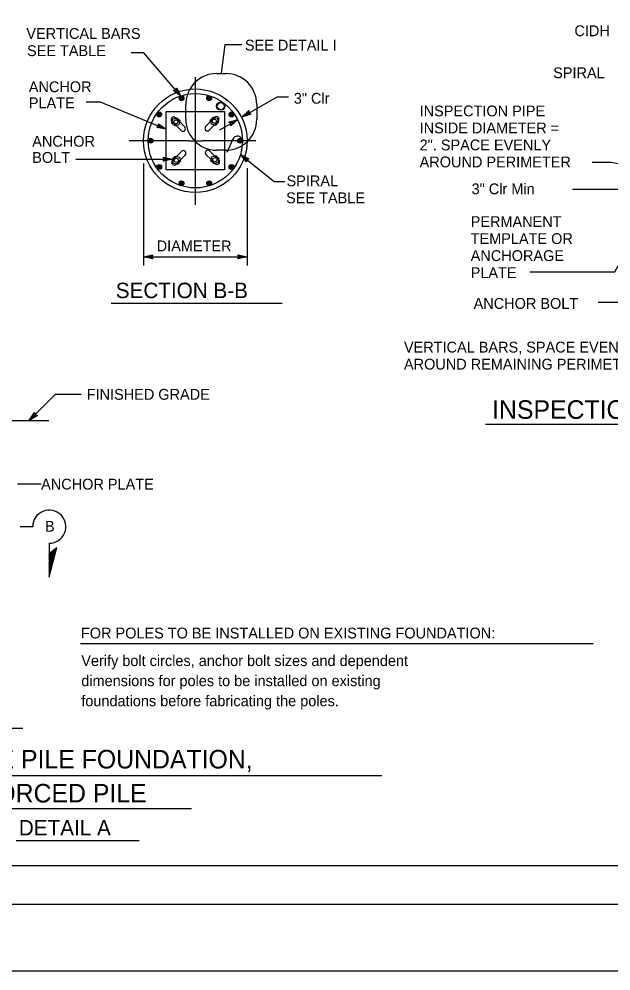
# Model space of a CAD drawing. Extents: x -894 to 866, y -472 to 714.
# Drawn here: x -617 to -234, y -472 to 143 of the extents above; entities that cross this region are included whole.
import ezdxf

# ---------------------------------------------------------------- set-up
doc = ezdxf.new("R2010")
doc.units = 0
for name, color, linetype in [('border_PLOTTING-ELEMENTS', 7, 'Continuous'), ('border_rw_22x34_Cut_Lines', 7, 'Continuous'), ('border_SHEET', 7, 'Continuous'), ('es_DETAIL', 7, 'Continuous'), ('es_DETAIL-anno', 7, 'Continuous'), ('pp_PRESENTATION', 7, 'Continuous')]:
    doc.layers.add(name, color=color, linetype=linetype)

msp = doc.modelspace()

# ---------------------------------------------------------------- linework, layer by layer
at = {"layer": 'border_PLOTTING-ELEMENTS'}
for points in [[(-894.04, -472.45), (865.96, -472.45), (865.96, 713.55), (-894.04, 713.55)], [(-864.04, 670.55), (835.96, 670.55), (835.96, -429.45), (-864.04, -429.45)]]:
    msp.add_lwpolyline(points, close=True, dxfattribs=at)
at = {"layer": 'border_rw_22x34_Cut_Lines'}
msp.add_lwpolyline([(-864.04, 670.55), (835.96, 670.55), (835.96, -429.45), (-864.04, -429.45)], close=True, dxfattribs=at)
at = {"layer": 'border_SHEET'}
msp.add_line((810.96, -404.45), (-814.04, -404.45), dxfattribs=at)
at = {"layer": 'es_DETAIL'}
for p, q in [((-517.97, 77.07), (-517.91, 77.02)), ((-517.91, 77.02), (-515.25, 74.39)), ((-515.63, 79.48), (-515.45, 79.31)), ((-515.45, 79.31), (-512.94, 76.84)), ((-515.25, 74.39), (-512.02, 71.21)), ((-512.94, 76.84), (-509.68, 73.62)), ((-493.01, 77.06), (-496.2, 73.83)), ((-490.57, 74.76), (-493.79, 71.5)), ((-490.39, 79.73), (-493.01, 77.06)), ((-488.1, 77.27), (-490.57, 74.76)), ((-490.34, 79.78), (-490.39, 79.73)), ((-487.92, 77.44), (-488.1, 77.27)), ((-478.69, 65.24), (-482.42, 57.06)), ((-515.02, 54.47), (-511.8, 57.73)), ((-492.65, 52.39), (-495.91, 55.6)), ((-490.34, 54.83), (-493.57, 58.02)), ((-517.67, 51.78), (-517.5, 51.96)), ((-517.5, 51.96), (-515.02, 54.47)), ((-515.26, 49.44), (-515.21, 49.5)), ((-515.21, 49.5), (-512.58, 52.16)), ((-512.58, 52.16), (-509.39, 55.39)), ((-490.14, 49.91), (-492.65, 52.39)), ((-487.68, 52.2), (-490.34, 54.83)), ((-489.97, 49.74), (-490.14, 49.91)), ((-487.63, 52.15), (-487.68, 52.2)), ((-755.33, -116.45), (-597.46, -116.45))]:
    msp.add_line(p, q, dxfattribs=at)
msp.add_lwpolyline([(-521.65, 83.47), (-483.94, 83.47), (-483.94, 45.76), (-521.65, 45.76)], close=True, dxfattribs=at)
for points in [[(-514.79, 79.55), (-512.78, 77.65), (-513.42, 74.97), (-516.07, 74.18), (-518.08, 76.08), (-517.43, 78.77), (-514.79, 79.55)], [(-487.86, 76.6), (-489.75, 74.59), (-492.44, 75.24), (-493.23, 77.89), (-491.33, 79.89), (-488.64, 79.25), (-487.86, 76.6)], [(-517.74, 52.62), (-515.84, 54.63), (-513.15, 53.99), (-512.36, 51.34), (-514.26, 49.33), (-516.95, 49.97), (-517.74, 52.62)], [(-490.81, 49.67), (-492.81, 51.57), (-492.17, 54.26), (-489.52, 55.05), (-487.52, 53.15), (-488.16, 50.46), (-490.81, 49.67)]]:
    msp.add_lwpolyline(points, dxfattribs=at)
for centre, radius in [((-502.8, 64.61), 33.5), ((-502.8, 64.61), 30.5), ((-511.72, 92.09), 1.56), ((-511.72, 92.09), 1.37), ((-511.72, 92.09), 1.19), ((-511.72, 92.09), 1), ((-511.72, 92.09), 0.812), ((-511.72, 92.09), 0.625), ((-511.72, 92.09), 0.437), ((-493.87, 92.09), 1.56), ((-493.87, 92.09), 1.37), ((-493.87, 92.09), 1.19), ((-493.87, 92.09), 1), ((-493.87, 92.09), 0.812), ((-493.87, 92.09), 0.625), ((-493.87, 92.09), 0.437), ((-511.72, 92.09), 0.187), ((-493.87, 92.09), 0.187), ((-486.37, 86.99), 2.68), ((-486.37, 86.99), 2.28), ((-526.17, 81.59), 1.56), ((-526.17, 81.59), 1.37), ((-526.17, 81.59), 1.19), ((-526.17, 81.59), 1), ((-526.17, 81.59), 0.812), ((-526.17, 81.59), 0.625), ((-526.17, 81.59), 0.437), ((-526.17, 81.59), 0.187), ((-479.43, 81.59), 1.56), ((-479.43, 81.59), 1.37), ((-479.43, 81.59), 1.19), ((-479.43, 81.59), 1), ((-479.43, 81.59), 0.812), ((-479.43, 81.59), 0.625), ((-479.43, 81.59), 0.437), ((-479.43, 81.59), 0.187), ((-515.43, 76.87), 1.35), ((-490.54, 77.24), 1.35), ((-531.68, 64.61), 1.56), ((-531.68, 64.61), 1.37), ((-531.68, 64.61), 1.19), ((-531.68, 64.61), 1), ((-531.68, 64.61), 0.812), ((-531.68, 64.61), 0.625), ((-531.68, 64.61), 0.437), ((-531.68, 64.61), 0.187), ((-473.91, 64.61), 1.56), ((-473.91, 64.61), 1.37), ((-473.91, 64.61), 1.19), ((-473.91, 64.61), 1), ((-473.91, 64.61), 0.812), ((-473.91, 64.61), 0.625), ((-473.91, 64.61), 0.437), ((-473.91, 64.61), 0.187), ((-515.05, 51.98), 1.35), ((-490.17, 52.36), 1.35), ((-526.17, 47.63), 1.56), ((-526.17, 47.63), 1.37), ((-526.17, 47.63), 1.19), ((-526.17, 47.63), 1), ((-526.17, 47.63), 0.812), ((-526.17, 47.63), 0.625), ((-526.17, 47.63), 0.437), ((-526.17, 47.63), 0.187), ((-479.43, 47.63), 1.56), ((-479.43, 47.63), 1.37), ((-479.43, 47.63), 1.19), ((-479.43, 47.63), 1), ((-479.43, 47.63), 0.812), ((-479.43, 47.63), 0.625), ((-479.43, 47.63), 0.437), ((-479.43, 47.63), 0.187), ((-511.72, 37.14), 1.56), ((-511.72, 37.14), 1.37), ((-511.72, 37.14), 1.19), ((-511.72, 37.14), 1), ((-511.72, 37.14), 0.812), ((-511.72, 37.14), 0.625), ((-511.72, 37.14), 0.437), ((-511.72, 37.14), 0.187), ((-493.87, 37.14), 1.56), ((-493.87, 37.14), 1.37), ((-493.87, 37.14), 1.19), ((-493.87, 37.14), 1), ((-493.87, 37.14), 0.812), ((-493.87, 37.14), 0.625), ((-493.87, 37.14), 0.437), ((-493.87, 37.14), 0.187)]:
    msp.add_circle(centre, radius, dxfattribs=at)
for centre, radius, start, end in [((-489.13, 78.61), 1.68, 315.88869, 135.88869), ((-516.8, 78.28), 1.68, 45.88869, 225.88869), ((-510.85, 72.41), 1.68, 225.88869, 45.88869), ((-494.99, 72.66), 1.68, 135.88869, 315.88869), ((-475.55, 64.28), 3.29, 351.5161, 162.92822), ((-510.6, 56.56), 1.68, 315.88869, 135.88869), ((-494.74, 56.81), 1.68, 45.88869, 225.88869), ((-516.46, 50.61), 1.68, 135.88869, 315.88869), ((-488.8, 50.95), 1.68, 225.88869, 45.88869)]:
    msp.add_arc(centre, radius, start, end, dxfattribs=at)
at = {"layer": 'es_DETAIL-anno'}
for p, q in [((-536.11, 121.43), (-544.41, 121.43)), ((-512.22, 93.41), (-536.11, 121.43)), ((-502.8, 69.11), (-502.8, 105.82)), ((-515.59, 97.37), (-515.09, 98.84)), ((-515.09, 98.84), (-515.09, 98.84)), ((-515.09, 98.84), (-512.22, 93.41)), ((-517.12, 97.11), (-515.59, 97.37)), ((-512.22, 93.41), (-517.12, 97.11)), ((-517.12, 97.11), (-517.12, 97.11)), ((-513.12, 94.46), (-516.7, 97.17)), ((-514.01, 95.51), (-516.32, 97.26)), ((-514.9, 96.56), (-515.89, 97.31)), ((-515.49, 97.68), (-514.9, 96.56)), ((-515.34, 98.04), (-514.01, 95.51)), ((-515.22, 98.45), (-513.11, 94.46)), ((-512.22, 93.41), (-512.22, 93.41)), ((-472.69, 79.93), (-449.92, 93.12)), ((-449.92, 93.12), (-442.54, 93.12)), ((-472.69, 79.93), (-468.16, 84.09)), ((-466.82, 81.78), (-472.69, 79.93)), ((-471.49, 80.63), (-468.19, 83.66)), ((-467.19, 81.98), (-471.49, 80.62)), ((-470.3, 81.31), (-468.17, 83.27)), ((-467.57, 82.17), (-470.3, 81.31)), ((-469.1, 82), (-468.19, 82.84)), ((-467.9, 82.38), (-469.1, 82)), ((-468.16, 84.09), (-468.19, 82.54)), ((-468.19, 82.54), (-466.82, 81.78)), ((-468.16, 84.09), (-468.16, 84.09)), ((-466.82, 81.78), (-466.82, 81.78)), ((-486.96, 71.66), (-475.63, 78.22)), ((-481.15, 76.58), (-475.28, 78.42)), ((-479.78, 75.82), (-481.15, 76.58)), ((-481.15, 76.58), (-481.15, 76.58)), ((-480.78, 76.38), (-476.48, 77.73)), ((-480.4, 76.18), (-477.67, 77.04)), ((-480.07, 75.97), (-478.87, 76.35)), ((-475.28, 78.42), (-479.81, 74.27)), ((-477.67, 77.04), (-479.81, 75.08)), ((-479.81, 74.27), (-479.78, 75.82)), ((-479.81, 74.27), (-479.81, 74.27)), ((-476.49, 77.72), (-479.79, 74.69)), ((-478.87, 76.35), (-479.78, 75.51)), ((-475.28, 78.42), (-475.28, 78.42)), ((-472.69, 79.93), (-472.69, 79.93)), ((-502.8, 64.61), (-502.8, 69.11)), ((-507.3, 64.61), (-545.53, 64.61)), ((-507.3, 64.61), (-502.8, 64.61)), ((-502.8, 60.11), (-502.8, 64.61)), ((-502.8, 64.61), (-498.3, 64.61)), ((-463.63, 64.61), (-498.3, 64.61)), ((-502.8, 23.13), (-502.8, 60.11)), ((-473.63, 55.68), (-451.93, 38.24)), ((-469.8, 50.88), (-473.63, 55.68)), ((-473.63, 55.68), (-473.63, 55.68)), ((-473.63, 55.68), (-468.12, 52.96)), ((-580.17, 52.65), (-517.61, 52.65)), ((-536.3, 49.94), (-536.3, -16.13)), ((-469.74, 51.29), (-472.56, 54.82)), ((-472.55, 54.81), (-468.53, 52.83)), ((-469.7, 51.72), (-471.48, 53.95)), ((-471.48, 53.95), (-468.89, 52.67)), ((-469.62, 52.1), (-470.4, 53.08)), ((-470.4, 53.08), (-469.3, 52.53)), ((-469.58, 52.42), (-469.8, 50.88)), ((-469.8, 50.88), (-469.8, 50.88)), ((-468.12, 52.96), (-469.58, 52.42)), ((-468.12, 52.96), (-468.12, 52.96)), ((-469.3, 46.92), (-469.3, -16.13)), ((-451.93, 38.24), (-444.93, 38.24)), ((-536.3, -10.47), (-530.3, -9.14)), ((-536.3, -10.47), (-469.3, -10.47)), ((-530.3, -11.81), (-536.3, -10.47)), ((-536.3, -10.47), (-536.3, -10.47)), ((-530.51, -11.45), (-534.92, -10.47)), ((-534.91, -10.47), (-530.53, -9.5)), ((-533.53, -10.47), (-530.71, -9.85)), ((-530.75, -11.09), (-533.53, -10.47)), ((-532.15, -10.47), (-530.94, -10.21)), ((-530.92, -10.75), (-532.15, -10.47)), ((-530.3, -9.14), (-531.1, -10.47)), ((-531.1, -10.47), (-530.3, -11.81)), ((-530.3, -9.14), (-530.3, -9.14)), ((-530.3, -11.81), (-530.3, -11.81)), ((-474.5, -10.47), (-475.3, -9.13)), ((-475.3, -9.13), (-475.3, -9.13)), ((-475.3, -9.13), (-469.3, -10.47)), ((-469.3, -10.47), (-475.3, -11.8)), ((-475.3, -11.8), (-474.5, -10.47)), ((-475.3, -11.8), (-475.3, -11.8)), ((-475.08, -9.49), (-470.68, -10.47)), ((-470.69, -10.47), (-475.06, -11.44)), ((-472.06, -10.47), (-474.88, -11.09)), ((-474.85, -9.85), (-472.06, -10.47)), ((-474.67, -10.19), (-473.44, -10.47)), ((-473.44, -10.47), (-474.65, -10.73)), ((-469.3, -10.47), (-469.3, -10.47)), ((-557.19, -40.55), (-446.58, -40.55)), ((-610.16, -116.45), (-593.13, -99.42)), ((-593.13, -99.42), (-576.55, -99.42)), ((-610.16, -116.45), (-606.86, -111.27)), ((-604.97, -113.16), (-610.16, -116.45)), ((-610.16, -116.45), (-610.16, -116.45)), ((-609.18, -115.47), (-606.77, -111.69)), ((-605.37, -113.06), (-609.18, -115.48)), ((-608.2, -114.5), (-606.65, -112.06)), ((-605.79, -112.97), (-608.2, -114.5)), ((-607.23, -113.52), (-606.56, -112.48)), ((-606.16, -112.85), (-607.23, -113.52)), ((-606.86, -111.27), (-606.86, -111.27)), ((-606.86, -111.27), (-606.48, -112.78)), ((-606.48, -112.78), (-604.97, -113.16)), ((-604.97, -113.16), (-604.97, -113.16)), ((-315.3, -118.62), (-20.76, -118.62)), ((-617.71, -157.41), (-602.59, -157.41)), ((-577.07, -260.61), (-245.64, -260.61)), ((-702.62, -315.48), (-614.41, -315.48)), ((-805.19, -346.03), (-382.28, -346.03)), ((-680.17, -367.34), (-505.35, -367.34)), ((-618.68, -388.14), (-539.09, -388.14))]:
    msp.add_line(p, q, dxfattribs=at)
for points in [[(-472.79, 126.73), (-483.71, 126.73), (-486.11, 108.35)], [(-502.8, 100.93), (-502.8, 105.82)], [(-502.8, 72.78), (-502.8, 97.26)], [(-573.32, 89.7), (-564.45, 89.7), (-521.77, 72.11)], [(-540.43, 64.61), (-545.53, 64.61)], [(-511.12, 64.61), (-536.61, 64.61)], [(-498.3, 64.61), (-498.3, 64.61)], [(-471.72, 64.61), (-494.83, 64.61)], [(-463.63, 64.61), (-468.25, 64.61)], [(-502.8, 60.11), (-502.8, 60.11)], [(-502.8, 31.76), (-502.8, 56.41)], [(-162.1, 34.46), (-233.46, 50.65), (-246.2, 50.65)], [(-185.59, 26.1), (-193.95, 33.19), (-259.01, 33.12)], [(-502.8, 23.13), (-502.8, 28.06)], [(-286.44, -20.24), (-231.58, -20.24), (-209.32, 19.95)], [(-242.4, -39.81), (-224.57, -39.81), (-168.31, -0.45)]]:
    msp.add_lwpolyline(points, dxfattribs=at)
for points in [[(-526.73, 75.58), (-521.77, 72.11), (-527.73, 73.15), (-527.4, 73.39), (-523.04, 72.63), (-526.67, 75.18), (-526.61, 74.77), (-524.28, 73.15), (-527.07, 73.63), (-526.75, 73.88), (-525.54, 73.67), (-526.55, 74.37), (-526.5, 74.06), (-527.73, 73.15), (-526.5, 74.06)], [(-523.52, 53.97), (-517.61, 52.65), (-523.52, 51.35), (-523.31, 51.69), (-518.98, 52.65), (-523.31, 53.62), (-523.1, 53.27), (-520.33, 52.66), (-523.1, 52.04), (-522.89, 52.39), (-521.69, 52.66), (-522.89, 52.93), (-522.73, 52.65), (-523.52, 51.35), (-522.73, 52.65)]]:
    msp.add_lwpolyline(points, close=True, dxfattribs=at)
at = {"layer": 'pp_PRESENTATION'}
for p, q in [((-607.96, -185.04), (-616.11, -185.04)), ((-597.25, -195.76), (-597.25, -217.46)), ((-597.25, -217.46), (-592.42, -198.51)), ((-597.25, -202.43), (-592.42, -198.51)), ((-597.25, -215.9), (-592.92, -198.92)), ((-597.25, -214.35), (-593.42, -199.32)), ((-597.25, -212.79), (-593.92, -199.73)), ((-597.25, -211.23), (-594.42, -200.14)), ((-597.25, -209.67), (-594.92, -200.54)), ((-597.25, -208.11), (-595.42, -200.95)), ((-597.25, -206.55), (-595.92, -201.35)), ((-597.25, -205), (-596.42, -201.76)), ((-597.25, -203.44), (-596.92, -202.16))]:
    msp.add_line(p, q, dxfattribs=at)
for points in [[(-489, 108.06), (-483.1, 108.06)], [(-509, 78.49), (-509, 88.06)], [(-463.1, 88.06), (-463.1, 78.49)], [(-483.1, 58.49), (-489, 58.49)]]:
    msp.add_lwpolyline(points, dxfattribs=at)
for centre, radius, start, end in [((-489, 88.06), 20, 90, 180), ((-483.1, 88.06), 20, 0, 90), ((-489, 78.49), 20, 180, 270), ((-483.1, 78.49), 20, 270, 0), ((-597.25, -185.04), 10.72, 270.00004, 180.00053)]:
    msp.add_arc(centre, radius, start, end, dxfattribs=at)

# ---------------------------------------------------------------- texts
at = {"layer": 'es_DETAIL-anno'}
for s, height, p in [('VERTICAL BARS', 7, (-612.09, 130.52)), ('CIDH', 7, (-257.69, 132.27)), ('SEE DETAIL I', 7, (-470.78, 122.95)), ('SEE TABLE', 7, (-611.64, 119.4)), ('SPIRAL', 7, (-271.43, 105.1)), ('ANCHOR', 7, (-610.49, 96.05)), ('PLATE', 7, (-610.49, 85.61)), ('3" Clr', 7, (-439.15, 88.59)), ('INSPECTION PIPE', 7, (-357.78, 80.4)), ('INSIDE DIAMETER =', 7, (-357.78, 69.4)), ('ANCHOR', 7, (-608.27, 60.77)), ('2". SPACE EVENLY', 7, (-357.78, 58.4)), ('BOLT', 7, (-608.27, 50.33)), ('AROUND PERIMETER', 7, (-357.78, 47.4)), ('SPIRAL', 7, (-443.81, 35.19)), ('3" Clr Min', 7, (-324.18, 30)), ('SEE TABLE', 7, (-444.1, 24.21)), ('PERMANENT', 7, (-324.77, 8.81)), ('DIAMETER', 7, (-527.79, -6.89)), ('TEMPLATE OR', 7, (-324.77, -2.19)), ('ANCHORAGE', 7, (-324.77, -13.19)), ('PLATE', 7, (-324.77, -24.19)), ('SECTION B-B', 10, (-554.24, -37.21)), ('ANCHOR BOLT', 7, (-322.87, -44.12)), ('VERTICAL BARS, SPACE EVENLY', 7, (-367.92, -72.4)), ('AROUND REMAINING PERIMETER SPACE', 7, (-367.92, -83.4)), ('FINISHED GRADE', 7, (-573.04, -102.93)), ('INSPECTION PIPE PLACEMENT', 12, (-310.92, -115.27)), ('ANCHOR PLATE', 7, (-602.52, -161.03)), ('FOR POLES TO BE INSTALLED ON EXISTING FOUNDATION:', 7, (-576.78, -257.36)), ('Verify bolt circles, anchor bolt sizes and dependent ', 7, (-576.55, -275.21)), ('dimensions for poles to be installed on existing', 7, (-576.55, -288.21)), ('foundations before fabricating the poles.', 7, (-576.55, -301.21)), ('CAST-IN-DRILLED-HOLE PILE FOUNDATION,', 12, (-806.34, -341.45)), ('REINFORCED PILE', 12, (-679.63, -363.45)), ('DETAIL A', 10, (-616.93, -384.8))]:
    msp.add_text(s, height=height, dxfattribs=at).set_placement(p)
at = {"layer": 'pp_PRESENTATION'}
msp.add_text('B', height=7, dxfattribs=at).set_placement((-600.03, -188.28))

doc.saveas('drawing.dxf')
